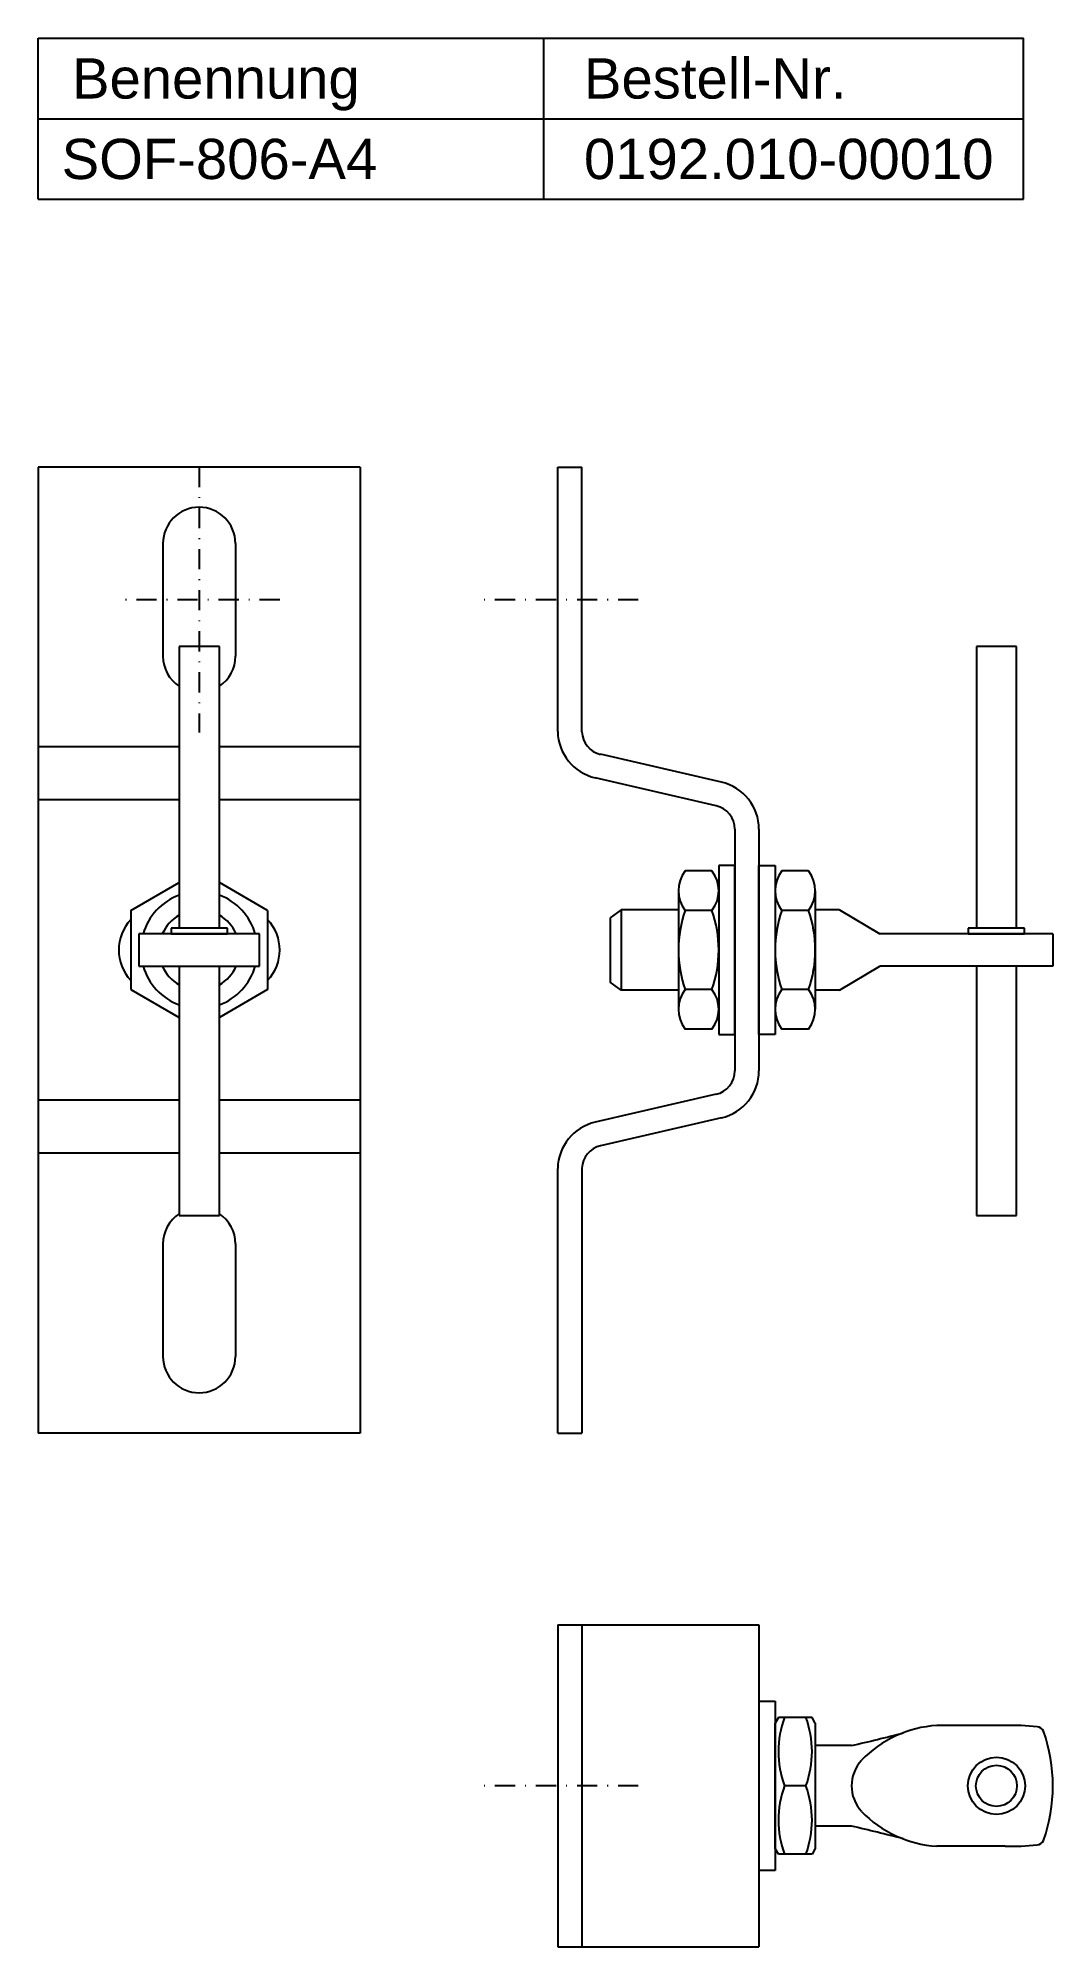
# Model space of a CAD drawing. Header units: millimetres. Extents: x 484 to 611, y 22 to 259.
import ezdxf

# ---------------------------------------------------------------- set-up
doc = ezdxf.new("R2010")
doc.units = ezdxf.units.MM
doc.header["$LTSCALE"] = 10
doc.linetypes.add('STRICHPUNKT2', pattern=[0.5, 0.25, -0.125, 0, -0.125])
doc.layers.add('HALFEN', color=2, linetype='Continuous')
doc.styles.add('ARIAL50', font='ARIAL.TTF', dxfattribs={"height": 5})

msp = doc.modelspace()

# ---------------------------------------------------------------- linework, layer by layer
at = {"layer": 'HALFEN'}
for p, q in [((484.5, 259.37), (606.88, 259.37)), ((484.5, 239.37), (484.5, 259.37)), ((547.29, 239.37), (547.29, 259.37)), ((606.88, 239.37), (606.88, 259.37)), ((484.5, 249.37), (606.88, 249.37)), ((547.29, 249.37), (606.88, 249.37)), ((547.29, 249.37), (606.88, 249.37)), ((484.5, 239.37), (606.88, 239.37)), ((547.29, 239.37), (606.88, 239.37)), ((547.29, 239.37), (606.88, 239.37)), ((547.29, 239.37), (606.88, 239.37)), ((524.5, 206.1), (484.5, 206.1)), ((484.5, 206.1), (484.5, 86.1)), ((524.5, 206.1), (524.5, 86.1)), ((549.03, 173.23), (549.03, 206.1)), ((549.03, 206.1), (552.03, 206.1)), ((552.04, 173.21), (552.03, 206.1)), ((500, 196.6), (500, 182.6)), ((509, 196.6), (509, 182.6)), ((507, 183.8), (502, 183.8)), ((502, 183.8), (502, 148.8)), ((507, 148.8), (507, 183.8)), ((606.03, 183.8), (601.03, 183.8)), ((601.03, 183.8), (601.03, 148.8)), ((606.03, 148.8), (606.03, 183.8)), ((569.38, 166.94), (554.36, 170.41)), ((568.71, 164.02), (553.68, 167.49)), ((571.03, 161.1), (571.03, 131.1)), ((574.03, 161.1), (574.03, 131.1)), ((569.03, 156.6), (569.03, 135.6)), ((571.03, 156.6), (569.03, 156.6)), ((571.03, 135.6), (571.03, 156.6)), ((574.03, 135.6), (574.03, 156.6)), ((574.03, 156.6), (576.03, 156.6)), ((576.03, 156.6), (576.03, 135.6)), ((496, 151.01), (502, 154.47)), ((513, 151.01), (507, 154.47)), ((568.19, 155.92), (564.87, 155.92)), ((580.19, 155.92), (576.87, 155.92)), ((564.03, 153.46), (564.03, 138.74)), ((581.03, 153.46), (581.03, 138.74)), ((496, 151.01), (496, 141.19)), ((513, 151.01), (513, 141.19)), ((556.93, 151.1), (555.53, 150.1)), ((555.53, 150.1), (555.53, 142.1)), ((556.93, 151.1), (556.93, 141.1)), ((564.03, 151.1), (556.93, 151.1)), ((568.19, 151.01), (564.87, 151.01)), ((580.19, 151.01), (576.87, 151.01)), ((584.03, 151.1), (581.03, 151.1)), ((584.03, 151.1), (589.03, 148.1)), ((512, 148.1), (497, 148.1)), ((497, 148.1), (497, 144.1)), ((508, 148.8), (501, 148.8)), ((501, 148.8), (501, 148.1)), ((501, 148.1), (508, 148.1)), ((501, 148.1), (508, 148.1)), ((508, 148.1), (508, 148.8)), ((512, 144.1), (512, 148.1)), ((610.53, 148.1), (589.03, 148.1)), ((607.03, 148.8), (600.03, 148.8)), ((600.03, 148.8), (600.03, 148.1)), ((600.03, 148.1), (607.03, 148.1)), ((607.03, 148.1), (607.03, 148.8)), ((610.53, 148.1), (610.53, 144.1)), ((497, 144.1), (512, 144.1)), ((502, 144.1), (502, 113.1)), ((507, 113.1), (507, 144.1)), ((584.03, 141.1), (589.03, 144.1)), ((610.53, 144.1), (589.03, 144.1)), ((601.03, 144.1), (601.03, 113.1)), ((606.03, 113.1), (606.03, 144.1)), ((496, 141.19), (502, 137.73)), ((513, 141.19), (507, 137.73)), ((556.93, 141.1), (555.53, 142.1)), ((564.03, 141.1), (556.93, 141.1)), ((568.19, 141.19), (564.87, 141.19)), ((580.19, 141.19), (576.87, 141.19)), ((584.03, 141.1), (581.03, 141.1)), ((568.19, 136.28), (564.87, 136.28)), ((569.03, 135.6), (571.03, 135.6)), ((576.03, 135.6), (574.03, 135.6)), ((580.19, 136.28), (576.87, 136.28)), ((568.71, 128.18), (553.68, 124.71)), ((569.38, 125.25), (554.36, 121.78)), ((549.03, 86.1), (549.03, 118.96)), ((552.04, 118.99), (552.03, 86.1)), ((502, 113.1), (507, 113.1)), ((601.03, 113.1), (606.03, 113.1)), ((500, 109.6), (500, 95.6)), ((509, 109.6), (509, 95.6)), ((524.5, 86.1), (484.5, 86.1)), ((549.03, 86.1), (552.03, 86.1)), ((549.03, 62.27), (574.03, 62.27)), ((549.03, 62.27), (549.03, 22.27)), ((552.03, 62.27), (552.03, 22.27)), ((574.03, 62.27), (574.03, 22.27)), ((574.03, 52.77), (576.03, 52.77)), ((576.03, 52.77), (576.03, 31.77)), ((576.44, 50.77), (576.03, 50.07)), ((576.03, 34.47), (576.03, 50.07)), ((580.63, 50.77), (576.44, 50.77)), ((581.03, 50.07), (580.63, 50.77)), ((581.03, 50.07), (581.03, 34.47)), ((576.03, 49.64), (576.03, 34.91)), ((604.6, 49.77), (596.12, 49.77)), ((585.52, 47.27), (581.03, 47.27)), ((579.87, 42.27), (577.2, 42.27)), ((585.52, 37.27), (581.03, 37.27)), ((576.44, 33.77), (576.03, 34.47)), ((580.63, 33.77), (576.44, 33.77)), ((581.03, 34.47), (580.63, 33.77)), ((604.6, 34.77), (596.12, 34.77)), ((576.03, 31.77), (574.03, 31.77)), ((549.03, 22.27), (574.03, 22.27))]:
    msp.add_line(p, q, dxfattribs=at)
at = {"layer": 'HALFEN', "color": 1, "linetype": 'STRICHPUNKT2'}
for p, q in [((504.5, 206.1), (504.5, 173.1)), ((514.5, 189.6), (494.5, 189.6)), ((559.03, 189.6), (539.03, 189.6)), ((559.03, 42.27), (539.03, 42.27))]:
    msp.add_line(p, q, dxfattribs=at)
at = {"layer": 'HALFEN', "ltscale": 20}
for p, q in [((502, 171.32), (484.5, 171.32)), ((524.5, 171.32), (507, 171.32)), ((502, 164.76), (484.5, 164.76)), ((524.5, 164.76), (507, 164.76)), ((502, 127.44), (484.5, 127.44)), ((524.5, 127.44), (507, 127.44)), ((502, 120.88), (484.5, 120.88)), ((524.5, 120.88), (507, 120.88))]:
    msp.add_line(p, q, dxfattribs=at)
at = {"layer": 'HALFEN'}
for radius in [3.55, 2.55]:
    msp.add_circle((603.53, 42.27), radius, dxfattribs=at)
for centre, radius, start, end in [((504.5, 196.6), 4.5, 0, 180), ((504.5, 182.6), 4.5, 180, 236.251), ((504.5, 182.6), 4.5, 303.749, 0), ((555.03, 173.34), 6, 181, 257), ((555.02, 173.31), 2.98, 182.0258, 257.1625), ((568.03, 161.1), 6, 0, 77), ((568.03, 161.1), 3, 0, 77), ((568.03, 153.46), 4, 142.1211, 217.8789), ((565.03, 153.46), 4, 322.1211, 37.8789), ((580.03, 153.46), 4, 142.1211, 217.8789), ((577.03, 153.46), 4, 322.1211, 37.8789), ((504.5, 146.1), 7.25, 110.1713, 163.9866), ((504.5, 146.1), 7.25, 16.0134, 69.8287), ((500, 146.1), 5.5, 136.6582, 223.3418), ((500, 146.1), 5.5, 136.6582, 223.3418), ((504.5, 146.1), 5, 120, 156.4218), ((504.5, 146.1), 5, 23.5782, 60), ((509, 146.1), 5.5, 316.6582, 43.3418), ((509, 146.1), 5.5, 316.6582, 43.3418), ((578.76, 146.1), 14.73, 160.5288, 199.4712), ((554.3, 146.1), 14.73, 340.5288, 19.4712), ((590.76, 146.1), 14.73, 160.5288, 199.4712), ((566.3, 146.1), 14.73, 340.5288, 19.4712), ((504.5, 146.1), 7.25, 196.0134, 249.8287), ((504.5, 146.1), 5, 203.5782, 240), ((504.5, 146.1), 7.25, 290.1713, 343.9866), ((504.5, 146.1), 5, 300, 336.4218), ((568.03, 138.74), 4, 142.1211, 217.8789), ((565.03, 138.74), 4, 322.1211, 37.8789), ((580.03, 138.74), 4, 142.1211, 217.8789), ((577.03, 138.74), 4, 322.1211, 37.8789), ((568.03, 131.1), 3, 283, 0), ((568.03, 131.1), 6, 283, 0), ((555.03, 118.86), 6, 103, 179), ((555.02, 118.88), 2.98, 102.8375, 177.9742), ((504.5, 109.6), 4.5, 123.749, 180), ((504.5, 109.6), 4.5, 0, 56.251), ((504.5, 95.6), 4.5, 180, 0), ((588.69, 46.52), 12.25, 159.7054, 200.2946), ((568.37, 46.52), 12.25, 339.7054, 20.2946), ((543.22, 233.8), 191.26, 282.7768, 284.7602), ((597.15, 35.25), 14.56, 94.054, 135.5862), ((605.26, 16.4), 33.38, 84.2805, 91.1293), ((608.48, 48.62), 1, 26.8933, 84.2805), ((589.98, 42.27), 20.55, 340.6884, 19.3116), ((590.24, 42.27), 4.71, 137.7744, 222.2256), ((588.69, 38.02), 12.25, 159.7054, 200.2946), ((568.37, 38.02), 12.25, 339.7054, 20.2946), ((597.15, 49.29), 14.56, 224.4138, 265.946), ((543.22, -149.26), 191.26, 75.2398, 77.2232), ((605.26, 68.15), 33.38, 268.8707, 275.7195), ((608.48, 35.93), 1, 275.7195, 333.1067)]:
    msp.add_arc(centre, radius, start, end, dxfattribs=at)

# ---------------------------------------------------------------- texts
at = {"layer": 'HALFEN', "style": 'ARIAL50'}
for s, p in [('Benennung', (488.7, 251.87)), ('Bestell-Nr.', (552.29, 251.87)), ('SOF-806-A4', (487.41, 241.87)), ('0192.010-00010', (552.29, 241.87))]:
    msp.add_text(s, height=5, dxfattribs=at).set_placement(p)

doc.saveas('drawing.dxf')
